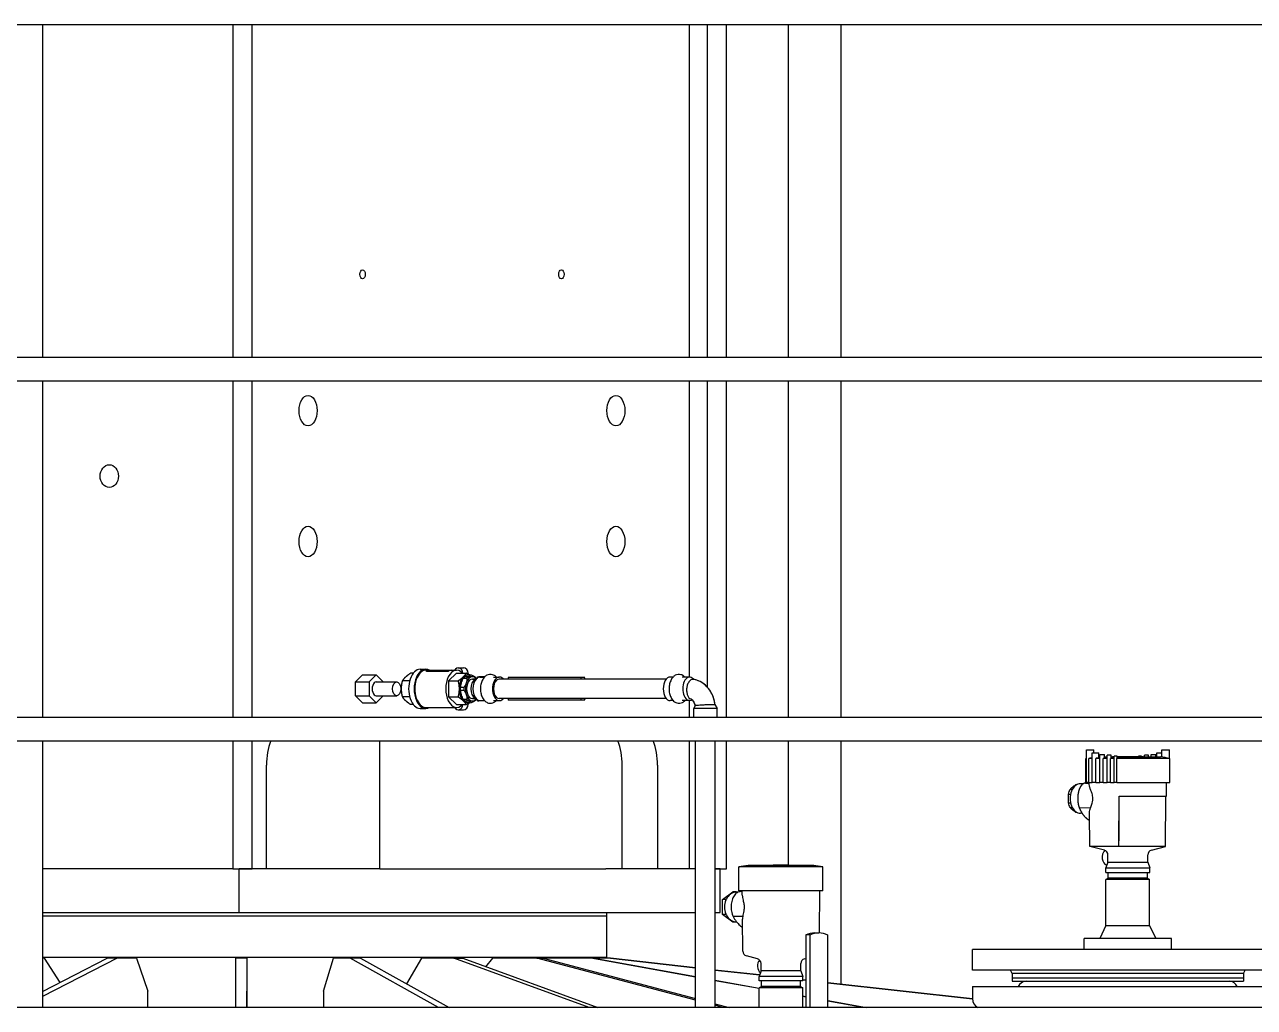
# Model space of a CAD drawing. Header units: millimetres. Extents: x 0 to 157650, y 0 to 89100.
# Drawn here: x 56343 to 57471, y 81060 to 81961 of the extents above; entities that cross this region are included whole.
import ezdxf

# ---------------------------------------------------------------- set-up
doc = ezdxf.new("R2010")
doc.units = ezdxf.units.MM
doc.header["$LTSCALE"] = 150
doc.layers.add('Visible', color=7, linetype='Continuous', lineweight=25)

msp = doc.modelspace()

# ---------------------------------------------------------------- linework, layer by layer
at = {"layer": 'Visible', "color": 9, "true_color": 0xc0c0c0}
for p, q in [((53969.9, 81961.2), (59172.2, 81961.2)), ((56359.5, 81961.2), (56359.5, 81656)), ((56534, 81961.2), (56534, 81656)), ((56551.7, 81656), (56551.7, 81961.2)), ((56953, 81656), (56953, 81961.2)), ((56969.2, 81961.2), (56969.2, 81656)), ((56986.8, 81656), (56986.8, 81961.2)), ((57043.7, 81656), (57043.7, 81961.2)), ((57092, 81656), (57092, 81961.2)), ((59172.2, 81656), (53969.9, 81656)), ((53969.9, 81634.7), (59172.2, 81634.7)), ((56359.5, 81634.7), (56359.5, 81326)), ((56534, 81634.7), (56534, 81326)), ((56551.7, 81326), (56551.7, 81634.7)), ((56953, 81363.1), (56953, 81634.7)), ((56969.2, 81634.7), (56969.2, 81354)), ((56986.8, 81326), (56986.8, 81634.7)), ((57043.7, 81326), (57043.7, 81634.7)), ((57092, 81326), (57092, 81634.7)), ((56699.5, 81366.8), (56697.1, 81366.8)), ((56705.9, 81370.4), (56711, 81370.4)), ((56711, 81369.4), (56711.8, 81369.4)), ((56711.8, 81369.4), (56731.5, 81369.4)), ((56711.8, 81368.3), (56711.8, 81369.4)), ((56731.5, 81368.3), (56711.8, 81368.3)), ((56731.5, 81369.4), (56735.1, 81369.4)), ((56731.5, 81368.3), (56731.5, 81369.4)), ((56739.3, 81366.8), (56731.9, 81359.6)), ((56735.1, 81369.4), (56739.3, 81369.4)), ((56739.3, 81366.8), (56748.1, 81366.8)), ((56740.9, 81371.6), (56745.6, 81371.6)), ((56749.9, 81366.4), (56749.9, 81365.6)), ((56646.6, 81358.7), (56653.1, 81365.1)), ((56646.6, 81346), (56646.6, 81358.7)), ((56646.6, 81358.7), (56659.2, 81358.7)), ((56653.1, 81365.1), (56665.6, 81365.1)), ((56665.6, 81365.1), (56659.2, 81358.7)), ((56659.2, 81358.7), (56659.2, 81346)), ((56672.1, 81358.7), (56665.6, 81365.1)), ((56665.6, 81358.7), (56684.4, 81358.7)), ((56672.1, 81358.7), (56672.1, 81358.7)), ((56696.2, 81359.6), (56689.7, 81359.6)), ((56731.9, 81359.6), (56731.9, 81345.2)), ((56731.9, 81359.6), (56740.7, 81359.6)), ((56744.3, 81360), (56744.4, 81360.2)), ((56745.6, 81362.1), (56748.8, 81362.1)), ((56750.2, 81363.4), (56747, 81363.4)), ((56753.8, 81361.4), (56756.8, 81361.4)), ((56756.8, 81361.4), (56753.8, 81361.4)), ((56755.9, 81360.8), (56758.5, 81362.5)), ((56758.5, 81363.4), (56759.6, 81363.4)), ((56758.5, 81362.5), (56758.5, 81363.4)), ((56765.1, 81363.4), (56759.6, 81363.4)), ((56759.6, 81363), (56759.6, 81363.4)), ((56760.7, 81363.1), (56764.9, 81363.1)), ((56773.1, 81363.1), (56778.5, 81363.1)), ((56931.7, 81361.4), (56778.5, 81361.4)), ((56853.2, 81362.9), (56786.5, 81362.9)), ((56786.5, 81362.9), (56786.5, 81361.4)), ((56856.8, 81362.9), (56853.2, 81362.9)), ((56937.9, 81363.1), (56935.2, 81363.1)), ((56953, 81363.1), (56946.1, 81363.1)), ((56957.3, 81360.9), (56955.5, 81362.3)), ((56653.1, 81339.7), (56646.6, 81346)), ((56646.6, 81346), (56659.2, 81346)), ((56659.2, 81346), (56665.6, 81339.7)), ((56665.6, 81339.7), (56672.1, 81346)), ((56665.6, 81346), (56684.4, 81346)), ((56672.1, 81346), (56672.1, 81346)), ((56696.2, 81345.2), (56689.7, 81345.2)), ((56731.9, 81345.2), (56739.3, 81338)), ((56731.9, 81345.2), (56740.7, 81345.2)), ((56746, 81353.7), (56742.8, 81353.7)), ((56742.8, 81351.1), (56746, 81351.1)), ((56744.3, 81344.8), (56744.4, 81344.6)), ((56755.9, 81343.9), (56758.5, 81342.3)), ((56653.1, 81339.7), (56665.6, 81339.7)), ((56699.5, 81338), (56697.1, 81338)), ((56705.9, 81334.4), (56711, 81334.4)), ((56711, 81335.4), (56739.3, 81335.4)), ((56739.3, 81338), (56748.1, 81338)), ((56740.9, 81333.1), (56745.6, 81333.1)), ((56748.8, 81342.7), (56745.6, 81342.7)), ((56747, 81341.4), (56750.2, 81341.4)), ((56749.9, 81339.2), (56749.9, 81338.4)), ((56753.8, 81343.4), (56756.8, 81343.4)), ((56756.8, 81343.4), (56753.8, 81343.4)), ((56758.5, 81341.4), (56758.5, 81342.3)), ((56758.5, 81341.4), (56759.6, 81341.4)), ((56759.6, 81341.4), (56759.6, 81341.8)), ((56765.1, 81341.4), (56759.6, 81341.4)), ((56760.7, 81341.6), (56764.9, 81341.6)), ((56773.1, 81341.6), (56778.5, 81341.6)), ((56931.7, 81343.4), (56778.5, 81343.4)), ((56786.5, 81343.4), (56786.5, 81341.9)), ((56853.2, 81341.9), (56786.5, 81341.9)), ((56856.8, 81341.9), (56853.2, 81341.9)), ((56937.9, 81341.6), (56935.2, 81341.6)), ((56953, 81341.6), (56946.1, 81341.6)), ((56953, 81326), (56953, 81341.6)), ((56958.2, 81337.1), (56956.8, 81334.4)), ((56978.3, 81334.4), (56956.8, 81334.4)), ((56956.8, 81326), (56956.8, 81334.4)), ((56976.3, 81338), (56978.3, 81334.4)), ((56978.3, 81326), (56978.3, 81334.4)), ((59172.2, 81326), (53969.9, 81326)), ((53969.9, 81304.7), (59172.2, 81304.7)), ((56359.5, 81304.7), (56359.5, 81060.4)), ((56534, 81304.7), (56534, 81187.4)), ((56551.7, 81187.4), (56551.7, 81304.7)), ((56669, 81187.4), (56669, 81304.7)), ((56953, 81187.4), (56953, 81304.7)), ((56958.5, 81060.4), (56958.5, 81304.7)), ((56976.5, 81060.4), (56976.5, 81304.7)), ((56986.8, 81187.4), (56986.8, 81304.7)), ((57043.7, 81190.7), (57043.7, 81304.7)), ((57092, 81081.7), (57092, 81304.7)), ((57316.9, 81288.6), (57316.5, 81288.6)), ((57316.5, 81266.6), (57316.5, 81288.6)), ((57316.9, 81296.5), (57323.4, 81296.5)), ((57316.9, 81266.6), (57316.9, 81296.5)), ((57319.3, 81266.6), (57319.3, 81288.6)), ((57322.2, 81288.6), (57319.3, 81288.6)), ((57322.2, 81293.8), (57324.2, 81293.8)), ((57322.2, 81266.6), (57322.2, 81293.8)), ((57323.4, 81296.5), (57323.8, 81296.5)), ((57323.8, 81293.8), (57323.8, 81296.5)), ((57324.2, 81293.8), (57328.3, 81293.8)), ((57325.5, 81266.6), (57325.5, 81288.6)), ((57329.1, 81288.6), (57325.5, 81288.6)), ((57328.3, 81289.3), (57328.3, 81293.8)), ((57328.3, 81290), (57329.1, 81290)), ((57329.1, 81292.3), (57332.3, 81292.3)), ((57329.1, 81266.6), (57329.1, 81292.3)), ((57332.3, 81292.3), (57333.6, 81292.3)), ((57332.3, 81266.6), (57332.3, 81288.6)), ((57336, 81288.6), (57332.3, 81288.6)), ((57333.6, 81289), (57333.6, 81292.3)), ((57333.6, 81290), (57336, 81290)), ((57339.6, 81291.7), (57336, 81291.7)), ((57336, 81266.6), (57336, 81291.7)), ((57338.9, 81266.6), (57338.9, 81288.6)), ((57342.5, 81288.6), (57338.9, 81288.6)), ((57339.6, 81288.9), (57339.6, 81291.7)), ((57339.6, 81290), (57342.5, 81290)), ((57345.1, 81290.7), (57342.5, 81290.7)), ((57342.5, 81266.6), (57342.5, 81290.7)), ((57344.9, 81266.6), (57344.9, 81288.6)), ((57393.4, 81288.6), (57344.9, 81288.6)), ((57345.1, 81288.7), (57345.1, 81290.7)), ((57345.1, 81290), (57384.9, 81290)), ((57367.4, 81290.7), (57364.8, 81290.7)), ((57364.8, 81290.1), (57364.8, 81290.7)), ((57367.4, 81290.1), (57367.4, 81290.7)), ((57373.9, 81291.7), (57370.2, 81291.7)), ((57370.2, 81290), (57370.2, 81291.7)), ((57373.9, 81290), (57373.9, 81291.7)), ((57376.3, 81292.3), (57379.4, 81292.3)), ((57376.3, 81290), (57376.3, 81292.3)), ((57379.4, 81292.3), (57380.7, 81292.3)), ((57380.7, 81290), (57380.7, 81292.3)), ((57381.6, 81293.8), (57383.6, 81293.8)), ((57381.6, 81290), (57381.6, 81293.8)), ((57383.6, 81293.8), (57386.1, 81293.8)), ((57386.1, 81296.5), (57392.6, 81296.5)), ((57386.1, 81289.9), (57386.1, 81296.5)), ((57392.6, 81296.5), (57393, 81296.5)), ((57393, 81288.6), (57393, 81296.5)), ((57393.4, 81266.6), (57393.4, 81288.6)), ((56564.9, 81187.4), (56564.9, 81282.4)), ((56891.2, 81187.4), (56891.2, 81282.4)), ((56923.6, 81282.4), (56923.6, 81187.4)), ((57314.1, 81265.4), (57311.5, 81265.4)), ((57316.2, 81266), (57319.4, 81266)), ((57316.5, 81266.6), (57316.9, 81266.6)), ((57319.3, 81266.6), (57316.9, 81266.6)), ((57319.3, 81266.6), (57322.2, 81266.6)), ((57319.5, 81264.7), (57319.4, 81266.6)), ((57322.8, 81266.6), (57322.2, 81266.6)), ((57323.1, 81266.6), (57322.8, 81266.6)), ((57324.2, 81266.6), (57323.1, 81266.6)), ((57325.5, 81266.6), (57324.2, 81266.6)), ((57325.5, 81266.6), (57329.1, 81266.6)), ((57330, 81266.6), (57329.1, 81266.6)), ((57330.2, 81266.6), (57330, 81266.6)), ((57332.3, 81266.6), (57330.2, 81266.6)), ((57332.3, 81266.6), (57332.3, 81266.6)), ((57332.3, 81266.6), (57336, 81266.6)), ((57336.9, 81266.6), (57336, 81266.6)), ((57337.1, 81266.6), (57336.9, 81266.6)), ((57338.9, 81266.6), (57337.1, 81266.6)), ((57338.9, 81266.6), (57342.5, 81266.6)), ((57343.3, 81266.6), (57342.5, 81266.6)), ((57343.4, 81266.6), (57343.3, 81266.6)), ((57344.9, 81266.6), (57343.4, 81266.6)), ((57344.9, 81266.6), (57393.4, 81266.6)), ((57390.3, 81254), (57390.4, 81266.6)), ((57300.1, 81255.9), (57302.3, 81255.9)), ((57301.9, 81260.3), (57304, 81260.3)), ((57306.8, 81264.3), (57307.7, 81264.3)), ((57347, 81254), (57390.3, 81254)), ((57389.4, 81207.9), (57389.8, 81254)), ((57300.1, 81247.9), (57302.3, 81247.9)), ((57301.9, 81243.5), (57304, 81243.5)), ((57320.7, 81243.1), (57310.4, 81243.2)), ((57306.8, 81239.5), (57307.7, 81239.5)), ((57312.9, 81238.4), (57311.5, 81238.4)), ((57320, 81208), (57319.7, 81238.2)), ((57346.7, 81208), (57320, 81208)), ((57333.4, 81204.4), (57320, 81208)), ((57333.9, 81204), (57333.9, 81204.2)), ((57334.4, 81204), (57333.9, 81204)), ((57336.7, 81193.4), (57336.7, 81200.1)), ((57389.4, 81207.9), (57346.8, 81207.9)), ((57373.2, 81193.4), (57373.2, 81200.1)), ((57376.5, 81204.4), (57389.4, 81207.9)), ((56534, 81187.4), (56359.5, 81187.4)), ((56534, 81187.4), (56551.7, 81187.4)), ((56625.9, 81187.4), (56539.9, 81187.4)), ((56539.9, 81147.4), (56539.9, 81187.4)), ((56668.9, 81187.4), (56625.9, 81187.4)), ((56668.9, 81187.4), (56876.1, 81187.4)), ((56894.9, 81187.4), (56876.1, 81187.4)), ((56958.5, 81187.4), (56894.9, 81187.4)), ((56976.5, 81187.4), (56986.8, 81187.4)), ((56980.9, 81187.4), (56976.5, 81187.4)), ((56980.9, 81147.4), (56980.9, 81187.4)), ((57075.3, 81189.1), (56998.3, 81189.1)), ((56998.3, 81167.1), (56998.3, 81189.1)), ((57066.8, 81190.5), (57006.8, 81190.5)), ((57075.3, 81167.1), (57075.3, 81189.1)), ((57336.7, 81193.4), (57334.8, 81188.2)), ((57334.8, 81188.2), (57375.1, 81188.2)), ((57334.8, 81184.1), (57334.8, 81188.2)), ((57335.8, 81191), (57335.5, 81191)), ((57335.5, 81190), (57335.5, 81191)), ((57336.7, 81193.4), (57373.2, 81193.4)), ((57373.2, 81193.4), (57375.1, 81188.2)), ((57375.1, 81184.1), (57375.1, 81188.2)), ((57334.8, 81184.1), (57375.1, 81184.1)), ((57336.9, 81178.9), (57334.9, 81177.7)), ((57374.9, 81177.7), (57334.9, 81177.7)), ((57334.9, 81135.4), (57334.9, 81177.7)), ((57336.9, 81178.9), (57336.9, 81184.1)), ((57372.9, 81178.9), (57336.9, 81178.9)), ((57372.9, 81178.9), (57372.9, 81184.1)), ((57372.9, 81178.9), (57374.9, 81177.7)), ((57374.9, 81135.4), (57374.9, 81177.7)), ((56983.2, 81159.3), (56992.6, 81166.3)), ((56995.7, 81166.3), (56992.6, 81166.3)), ((56995.2, 81165.9), (56995.7, 81166.3)), ((56995.7, 81166.3), (56996.2, 81165.9)), ((56997.3, 81165.9), (56995.7, 81165.9)), ((57075.3, 81167.1), (56998.3, 81167.1)), ((57001.3, 81166.5), (56999.9, 81166.5)), ((57001.3, 81163.2), (57001.3, 81167.1)), ((57072, 81128.6), (57072.3, 81167.1)), ((56986.2, 81159.3), (56983.2, 81159.3)), ((56983.2, 81145.5), (56983.2, 81159.3)), ((56986.2, 81159.3), (56986.7, 81159.7)), ((56986.2, 81158.6), (56986.2, 81159.3)), ((56359.5, 81147.4), (56539.9, 81147.4)), ((56359.5, 81144.4), (56877, 81144.4)), ((56359.5, 81144.4), (56877, 81144.4)), ((56539.9, 81147.4), (56625.9, 81147.4)), ((56625.9, 81147.4), (56668.9, 81147.4)), ((56668.9, 81147.4), (56876.1, 81147.4)), ((56668.9, 81147.4), (56876.1, 81147.4)), ((56876.1, 81147.4), (56894.9, 81147.4)), ((56877, 81144.4), (56877, 81147.4)), ((56877, 81106.4), (56877, 81144.4)), ((56894.9, 81147.4), (56958.5, 81147.4)), ((56976.5, 81147.4), (56980.9, 81147.4)), ((56986.2, 81145.5), (56983.2, 81145.5)), ((56992.6, 81138.5), (56983.2, 81145.5)), ((56986.2, 81145.5), (56986.2, 81146.2)), ((56986.7, 81145.1), (56986.2, 81145.5)), ((57001.7, 81143.7), (56992.9, 81143.7)), ((57001.8, 81111.9), (57001.5, 81141.3)), ((56995.7, 81138.5), (56992.6, 81138.5)), ((56995.7, 81138.5), (56995.2, 81138.9)), ((56995.9, 81138.9), (56995.7, 81138.9)), ((56996, 81138.8), (56995.7, 81138.5)), ((57334.9, 81135.4), (57329.3, 81123.4)), ((57334.9, 81135.4), (57374.9, 81135.4)), ((57374.9, 81135.4), (57380.5, 81123.4)), ((57059.6, 81126.8), (57059.6, 81060.4)), ((57063.2, 81126.8), (57059.6, 81126.8)), ((57063.2, 81126.8), (57063.2, 81060.4)), ((57067.8, 81128.6), (57071.5, 81128.6)), ((57079.8, 81060.4), (57079.8, 81126.8)), ((57394.9, 81123.4), (57314.9, 81123.4)), ((57314.9, 81113.4), (57314.9, 81123.4)), ((57394.9, 81113.4), (57394.9, 81123.4)), ((57015.2, 81104.9), (57005.1, 81107.6)), ((57497.4, 81113.4), (57212.4, 81113.4)), ((57212.4, 81094.4), (57212.4, 81113.4)), ((56359.5, 81106.4), (56877, 81106.4)), ((56361.1, 81105.4), (56359.5, 81105.4)), ((56428.1, 81105.4), (56359.5, 81070.4)), ((56359.5, 81075.1), (56418.7, 81105.4)), ((56361.1, 81105.4), (56375.3, 81083.2)), ((56428.1, 81105.4), (56418.7, 81105.4)), ((56445.6, 81105.4), (56428.1, 81105.4)), ((56445.6, 81105.4), (56456.1, 81075.4)), ((56536.8, 81060.4), (56536.9, 81105.4)), ((56546.9, 81105.4), (56536.9, 81105.4)), ((56546.9, 81105.4), (56546.8, 81060.4)), ((56546.9, 81105.4), (56546.9, 81075.4)), ((56546.9, 81105.4), (56546.9, 81105.4)), ((56617.1, 81075.4), (56626.3, 81105.4)), ((56641.8, 81105.4), (56626.3, 81105.4)), ((56651.3, 81105.4), (56641.8, 81105.4)), ((56722.8, 81060.4), (56641.8, 81105.4)), ((56651.3, 81105.4), (56732.4, 81060.4)), ((56693.7, 81081.9), (56707.5, 81105.4)), ((56736.9, 81105.4), (56707.5, 81105.4)), ((56724.8, 81106.4), (56724.8, 81105.4)), ((56725.1, 81105.4), (56725.1, 81106.4)), ((56736.9, 81105.4), (56745, 81105.4)), ((56860.9, 81060.4), (56736.9, 81105.4)), ((56745, 81105.4), (56869, 81060.4)), ((56766.2, 81097.7), (56772.4, 81105.4)), ((56812.9, 81105.4), (56772.4, 81105.4)), ((56800.5, 81106.4), (56800.5, 81105.4)), ((56812.9, 81105.4), (56818.8, 81105.4)), ((56958.5, 81067), (56812.9, 81105.4)), ((56818.8, 81105.4), (56958.5, 81068.6)), ((56862.4, 81105.4), (56818.8, 81105.4)), ((56865.5, 81105.4), (56862.4, 81105.4)), ((56958.5, 81088.1), (56862.4, 81105.4)), ((56865.5, 81105.4), (56958.5, 81088.6)), ((56880.5, 81105.4), (56865.5, 81105.4)), ((56880.5, 81105.4), (56958.5, 81096.6)), ((56880.5, 81105.4), (56880.5, 81105.4)), ((56958.5, 81096.6), (56880.5, 81105.4)), ((57018.5, 81093.9), (57018.5, 81100.6)), ((57055, 81093.9), (57055, 81100.6)), ((57058.4, 81104.9), (57059.6, 81105.2)), ((56976.5, 81094.6), (57017.2, 81090.1)), ((57017.2, 81090.1), (56976.5, 81094.6)), ((56976.5, 81085.4), (57016.8, 81078.1)), ((57016.8, 81077.6), (56976.5, 81084.8)), ((57018.5, 81093.9), (57016.7, 81088.7)), ((57056.9, 81088.7), (57016.7, 81088.7)), ((57016.7, 81084.6), (57016.7, 81088.7)), ((57056.9, 81084.6), (57016.7, 81084.6)), ((57055, 81093.9), (57018.5, 81093.9)), ((57018.8, 81079.4), (57018.8, 81084.6)), ((57054.8, 81079.4), (57054.8, 81084.6)), ((57055, 81093.9), (57056.9, 81088.7)), ((57056.9, 81084.6), (57056.9, 81088.7)), ((57056.9, 81085.6), (57059.6, 81085.3)), ((57059.6, 81085.3), (57056.9, 81085.6)), ((57479.4, 81094.4), (57212.4, 81094.4)), ((57248.9, 81091.5), (57247.3, 81094.4)), ((57460.9, 81091.5), (57248.9, 81091.5)), ((57248.9, 81091.5), (57248.9, 81087.4)), ((57248.9, 81087.4), (57460.9, 81087.4)), ((57248.9, 81087.4), (57248.9, 81084.4)), ((57248.9, 81087.4), (57460.9, 81087.4)), ((57248.9, 81084.4), (57460.9, 81084.4)), ((57460.9, 81091.5), (57462.6, 81094.4)), ((57460.9, 81091.5), (57460.9, 81087.4)), ((57460.9, 81087.4), (57460.9, 81084.4)), ((56456.1, 81060.4), (56456.1, 81075.4)), ((56546.9, 81060.4), (56546.9, 81075.4)), ((56617.1, 81075.4), (56617.1, 81060.4)), ((57018.8, 81079.4), (57016.8, 81078.2)), ((57056.8, 81078.2), (57016.8, 81078.2)), ((57016.8, 81060.4), (57016.8, 81078.2)), ((57054.8, 81079.4), (57018.8, 81079.4)), ((57054.8, 81079.4), (57056.8, 81078.2)), ((57056.8, 81060.4), (57056.8, 81078.2)), ((57079.8, 81083), (57212.4, 81068.1)), ((57212.4, 81068.1), (57079.8, 81083)), ((57212.4, 81079.4), (57479.4, 81079.4)), ((57212.4, 81079.4), (57212.4, 81068.4)), ((56976.5, 81063.8), (56989.5, 81060.4)), ((56983.6, 81060.4), (56976.5, 81062.3)), ((57056.8, 81070.9), (57059.6, 81070.4)), ((57059.6, 81069.9), (57056.8, 81070.4)), ((57079.8, 81066.8), (57115.2, 81060.4)), ((57112.1, 81060.4), (57079.8, 81066.2)), ((59148, 81060.4), (54004.3, 81060.4))]:
    msp.add_line(p, q, dxfattribs=at)
for centre, radius, start, end in [((57354.9, 81092.3), 200, 100.9705, 101.0905), ((57354.9, 80690.2), 600, 91.1921, 91.3528), ((57354.9, 80690.2), 600, 88.6472, 90.9425), ((57354.9, 81092.3), 200, 78.9095, 81.3731), ((57332.2, 81200.1), 4.5, 0, 75), ((57377.7, 81200.1), 4.5, 105, 180), ((57036.8, 80992.8), 200, 98.6228, 101.0905), ((57036.8, 80590.7), 600, 88.656, 91.344), ((57036.8, 80992.8), 200, 78.9095, 81.3772), ((57006.3, 81112), 4.5, 180.5, 255), ((57014, 81100.6), 4.5, 0, 75), ((57059.5, 81100.6), 4.5, 105, 180), ((57261.9, 81076.4), 8, 90, 157.9757), ((57447.9, 81076.4), 8, 22.0243, 90), ((57221.4, 81068.4), 9, 180, 242.734)]:
    msp.add_arc(centre, radius, start, end, dxfattribs=at)
for centre, major_axis, ratio in [((56653.1, 81732.4), (0, 4.19), 0.588051), ((56835.4, 81732.4), (0, 4.19), 0.588051), ((56603.1, 81607.4), (0, 14), 0.588051), ((56885.4, 81607.4), (0, 14), 0.588051), ((56420.8, 81547.4), (0, 10.4), 0.808824), ((56603.1, 81487.4), (0, 14), 0.588051), ((56885.4, 81487.4), (0, 14), 0.588051), ((56684.4, 81352.4), (0, 6.35), 0.588051)]:
    msp.add_ellipse(centre, major_axis=major_axis, ratio=ratio, dxfattribs=at)
for centre, major_axis, ratio, start_param, end_param in [((56705.9, 81352.4), (0, 18), 0.588051, 0, 3.141593), ((56711, 81352.4), (0, 18), 0.588051, 5.948289, 9.759674), ((56711, 81352.4), (0, 17), 0.588051, 0, 3.141593), ((56739.3, 81352.4), (0, -17), 0.588051, 2.58497, 6.839808), ((56735.1, 81352.4), (0, 17), 0.588051, 0, 0.362662), ((56740.9, 81366.4), (0, 5.25), 0.808824, 4.795104, 7.245736), ((56745.6, 81366.4), (0, 5.25), 0.808824, 4.712389, 6.283185), ((56665.6, 81352.4), (0, 6.35), 0.588051, 0, 3.141593), ((56749, 81352.4), (0, -12.5), 0.588051, 3.665191, 4.712389), ((56749, 81352.4), (0, -11), 0.588051, 4.18879, 5.235988), ((56749, 81352.4), (0, -11), 0.588051, 3.955601, 4.18879), ((56749, 81352.4), (0, 12.5), 0.588051, 5.788251, 6.806784), ((56749.8, 81352.4), (0, 12), 0.588051, 0.411138, 0.63606), ((56753.8, 81352.4), (0, 11), 0.588051, 1.047198, 2.094395), ((56753.8, 81352.4), (0, 11), 0.588051, 0, 1.047198), ((56753.8, 81352.4), (0, 9), 0.588051, 0, 3.141593), ((56753, 81352.4), (0, -12), 0.588051, 3.552731, 3.777652), ((56749.9, 81352.4), (0, 13), 0.808824, 5.721115, 6.260362), ((56757.7, 81352.4), (0, 9), 0.588051, 0.351038, 2.790555), ((56753.8, 81352.4), (0, 11), 0.588051, 5.721753, 6.283185), ((56760.7, 81352.4), (0, 10.8), 0.588051, 0, 3.141593), ((56753, 81352.4), (0, 12), 0.588051, 5.647126, 5.872047), ((56778.5, 81352.4), (0, 10.8), 0.588051, 5.704549, 10.003414), ((56778.5, 81352.4), (0, 9), 0.588051, 0, 3.141593), ((56829.9, 81352.4), (0, -30.7), 0.808824, 1.867901, 1.919357), ((56833.4, 81352.4), (0, -30.7), 0.808824, 1.867901, 1.919357), ((56935.2, 81352.4), (0, -10.8), 0.588051, 3.141593, 6.283185), ((56953, 81352.4), (0, -10.7), 0.588051, 2.736695, 6.665517), ((56749, 81352.4), (0, -12.5), 0.588051, 4.712389, 5.759587), ((56749.8, 81352.4), (0, 12), 0.588051, 1.458335, 1.683257), ((56749, 81352.4), (0, -11), 0.588051, 5.235988, 5.469177), ((56753, 81352.4), (0, -12), 0.588051, 4.599928, 4.82485), ((56753.8, 81352.4), (0, -11), 0.588051, 5.235988, 6.283185), ((56740.9, 81338.4), (0, -5.25), 0.808824, 5.320635, 7.771267), ((56749, 81352.4), (0, -12.5), 0.588051, 5.759587, 6.778119), ((56749.8, 81352.4), (0, 12), 0.588051, 2.505533, 2.730455), ((56745.6, 81338.4), (0, -5.25), 0.808824, 0, 1.570796), ((56753, 81352.4), (0, -12), 0.588051, 5.647126, 5.872047), ((56749.9, 81352.4), (0, -13), 0.808824, 0.022823, 0.56207), ((56753.8, 81352.4), (0, -11), 0.588051, 0, 0.561432), ((56753, 81352.4), (0, 12), 0.588051, 3.552731, 3.777652), ((56829.9, 81352.4), (0, -30.7), 0.808824, 1.222236, 1.273691), ((56833.4, 81352.4), (0, -30.7), 0.808824, 1.222236, 1.273691), ((56588.4, 81282.4), (0, -40), 0.588051, 4.119511, 4.712389), ((56867.7, 81282.4), (0, -40), 0.588051, 1.570796, 2.163674), ((56900.1, 81282.4), (0, 40), 0.588051, 4.712389, 5.305267), ((57311.5, 81251.9), (0, 13.5), 0.707339, 0, 3.141593), ((57308.6, 81251.9), (0, 12.7), 0.707339, 0.84556, 1.248835), ((57308.6, 81251.9), (0, 12.7), 0.707339, 0.061824, 0.201637), ((57308.6, 81251.9), (0, 12.7), 0.707339, 1.892758, 2.296032), ((57308.6, 81251.9), (0, -12.7), 0.707339, 6.081548, 6.221361), ((57336.3, 81197.9), (0, -7), 0.707339, 3.665191, 6.103651), ((56995.7, 81152.4), (0, 13.5), 0.789554, 0.047717, 0.999481), ((56995.7, 81152.4), (0, 13.5), 0.789554, 0, 0.047717), ((56995.7, 81152.4), (0, 13.5), 0.789554, 1.094914, 2.046679), ((56995.7, 81152.4), (0, 13.5), 0.789554, 0.999481, 1.094914), ((56995.7, 81152.4), (0, 13.5), 0.789554, 2.046679, 2.142112), ((56995.7, 81152.4), (0, -13.5), 0.789554, 5.283704, 6.235469), ((56995.7, 81152.4), (0, -13.5), 0.789554, 6.235469, 6.283185), ((57071.5, 81097.9), (0, 30.7), 0.789554, 5.934625, 6.631746), ((57067.8, 81097.9), (0, 30.7), 0.789554, 0, 0.348561), ((57020.7, 81098.4), (0, 7), 0.789554, 0.686527, 2.63293)]:
    msp.add_ellipse(centre, major_axis=major_axis, ratio=ratio, start_param=start_param, end_param=end_param, dxfattribs=at)
for points, weights in [([(56692.5, 81363.2), (56694.2, 81364.9), (56697.1, 81366.8)], [1.90066641994, 1.90066641994, 1.76420471066]), ([(56748.1, 81366.8), (56747, 81364.9), (56745.3, 81363.2)], [1.76420471066, 1.90066641994, 1.90066641994]), ([(56752.5, 81363.4), (56750.8, 81365), (56748.1, 81366.8)], [1.90029538495, 1.89355079851, 1.76420471066]), ([(56688.8, 81352.4), (56688.8, 81355.7), (56689.7, 81359.6)], [1.90066641994, 1.90066641994, 1.76420471066]), ([(56689.7, 81359.6), (56690.8, 81361.5), (56692.5, 81363.2)], [1.76420471066, 1.90066641994, 1.90066641994]), ([(56745.3, 81363.2), (56743.6, 81361.5), (56740.7, 81359.6)], [1.90066641994, 1.90066641994, 1.76420471066]), ([(56740.7, 81359.6), (56741.6, 81355.7), (56741.6, 81352.4)], [1.76420471066, 1.90066641994, 1.90066641994]), ([(56742.8, 81353.7), (56742.7, 81355.9), (56743.4, 81357.9)], [1, 1.02247471629, 1]), ([(56743.4, 81357.9), (56744, 81359.9), (56745.6, 81362.1)], [1, 1.02247471629, 1]), ([(56748.2, 81357.9), (56747.6, 81355.9), (56746, 81353.7)], [1, 1.02247471629, 1]), ([(56748.8, 81362.1), (56748.9, 81359.9), (56748.2, 81357.9)], [1, 1.02247471629, 1]), ([(56753.8, 81363.4), (56752.5, 81363.4), (56750.2, 81363.4)], [1, 1.02247471629, 1]), ([(56755.8, 81363.4), (56755.2, 81363.4), (56753.8, 81363.4)], [1, 1.02247471629, 1]), ([(56757.4, 81361.8), (56757.3, 81361.9), (56757.2, 81362.1)], [1.00253482435, 1.00134829909, 1]), ([(56689.7, 81345.2), (56688.8, 81349), (56688.8, 81352.4)], [1.76420471066, 1.90066641994, 1.90066641994]), ([(56692.5, 81341.6), (56690.8, 81343.2), (56689.7, 81345.2)], [1.90066641994, 1.90066641994, 1.76420471066]), ([(56741.6, 81352.4), (56741.6, 81349), (56740.7, 81345.2)], [1.90066641994, 1.90066641994, 1.76420471066]), ([(56740.7, 81345.2), (56743.6, 81343.2), (56745.3, 81341.6)], [1.76420471066, 1.90066641994, 1.90066641994]), ([(56743.4, 81346.9), (56742.7, 81348.9), (56742.8, 81351.1)], [1, 1.02247471629, 1]), ([(56745.6, 81342.7), (56744, 81344.9), (56743.4, 81346.9)], [1, 1.02247471629, 1]), ([(56746, 81351.1), (56747.6, 81348.9), (56748.2, 81346.9)], [1, 1.02247471629, 1]), ([(56748.2, 81346.9), (56748.9, 81344.9), (56748.8, 81342.7)], [1, 1.02247471629, 1]), ([(56697.1, 81338), (56694.2, 81339.9), (56692.5, 81341.6)], [1.76420471066, 1.90066641994, 1.90066641994]), ([(56745.3, 81341.6), (56747, 81339.9), (56748.1, 81338)], [1.90066641994, 1.90066641994, 1.76420471066]), ([(56748.1, 81338), (56750.8, 81339.8), (56752.5, 81341.4)], [1.76420471066, 1.89355079851, 1.90029538495]), ([(56750.2, 81341.4), (56752.5, 81341.4), (56753.8, 81341.4)], [1, 1.02247471629, 1]), ([(56753.8, 81341.4), (56755.2, 81341.4), (56755.8, 81341.4)], [1, 1.02247471629, 1]), ([(56757.2, 81342.7), (56757.3, 81342.9), (56757.4, 81343)], [1, 1.00134829909, 1.00253482435]), ([(57346.7, 81208), (57346.8, 81230.9), (57347, 81254)], [1.00000015282, 1.00000109753, 1.00000000068]), ([(57346.8, 81207.9), (57346.9, 81230.8), (57347.1, 81254)], [1.00000059622, 1.00000135462, 1.00000000025]), ([(57346.7, 81208), (57346.7, 81207.9), (57346.8, 81207.9)], [1, 1.0021195124, 1.00419123072])]:
    msp.add_rational_spline(points, weights, degree=2, dxfattribs=at)
for points, knots in [([(56775.8, 81363.1), (56775.6, 81363.3), (56775.5, 81363.5), (56774.5, 81364.4), (56773.5, 81365), (56771.5, 81365.6), (56770.5, 81365.7), (56768.7, 81365.5), (56767.9, 81365.3), (56766.3, 81364.4), (56765.5, 81363.8), (56764, 81362.2), (56763.4, 81361.2), (56762.2, 81358.9), (56761.8, 81357.6), (56761.3, 81354.9), (56761.1, 81353.4), (56761.2, 81350.6), (56761.4, 81349.2), (56762, 81346.5), (56762.5, 81345.2), (56763.8, 81342.9), (56764.6, 81341.8), (56766.4, 81340.3), (56767.4, 81339.7), (56769.4, 81339.1), (56770.4, 81339.1), (56772.2, 81339.3), (56773, 81339.6), (56774.5, 81340.5), (56775.2, 81341), (56775.8, 81341.6)], [1.018896, 1.018896, 1.018896, 1.018896, 1.077356, 1.077356, 1.38904, 1.38904, 1.632659, 1.632659, 1.864045, 1.864045, 2.128285, 2.128285, 2.453951, 2.453951, 2.815034, 2.815034, 3.174767, 3.174767, 3.531862, 3.531862, 3.892516, 3.892516, 4.251122, 4.251122, 4.555226, 4.555226, 4.795412, 4.795412, 5.028108, 5.028108, 5.264289, 5.264289, 5.264289, 5.264289]), ([(56948.8, 81363.1), (56948.6, 81363.4), (56948.3, 81363.6), (56947.2, 81364.5), (56946.2, 81365.1), (56944.2, 81365.6), (56943.3, 81365.7), (56941.5, 81365.5), (56940.7, 81365.2), (56939, 81364.3), (56938.3, 81363.6), (56936.8, 81362), (56936.2, 81360.9), (56935.1, 81358.6), (56934.7, 81357.2), (56934.3, 81354.7), (56934.2, 81353.6), (56934.2, 81352.4)], [4.160489, 4.160489, 4.160489, 4.160489, 4.251122, 4.251122, 4.555226, 4.555226, 4.795412, 4.795412, 5.028108, 5.028108, 5.297315, 5.297315, 5.628361, 5.628361, 5.990174, 5.990174, 6.283185, 6.283185, 6.283185, 6.283185]), ([(56956, 81361.1), (56955.4, 81361.1), (56954.8, 81361), (56953.7, 81360.3), (56953.1, 81359.9), (56952.1, 81358.5), (56951.6, 81357.6), (56950.8, 81355.6), (56950.5, 81354.4), (56950.2, 81352), (56950.2, 81350.8), (56950.5, 81348.5), (56950.7, 81347.4), (56951.5, 81345.6), (56951.9, 81344.8), (56952.9, 81343.8), (56953.4, 81343.4), (56954, 81343.2)], [-5.692854, -5.692854, -5.692854, -5.692854, -5.394073, -5.394073, -5.101679, -5.101679, -4.743486, -4.743486, -4.38361, -4.38361, -4.02207, -4.02207, -3.659042, -3.659042, -3.324761, -3.324761, -3.0271, -3.0271, -3.0271, -3.0271]), ([(56976.3, 81338), (56976.1, 81340.2), (56975.6, 81342.3), (56974.2, 81346.4), (56973.2, 81348.4), (56970.9, 81352), (56969.6, 81353.7), (56966.4, 81356.7), (56964.6, 81358), (56960.8, 81360), (56958.7, 81360.7), (56956.5, 81361.1)], [3.285067, 3.285067, 3.285067, 3.285067, 3.542958, 3.542958, 3.800911, 3.800911, 4.058865, 4.058865, 4.316819, 4.316819, 4.574772, 4.574772, 4.574772, 4.574772]), ([(56976.3, 81338), (56976.1, 81339.4), (56975.9, 81340.9), (56974.8, 81344.8), (56973.8, 81347.3), (56971.2, 81351.8), (56969.5, 81353.9), (56965.6, 81357.4), (56963.3, 81358.9), (56959.4, 81360.4), (56958, 81360.8), (56956.5, 81361.1)], [4.855863, 4.855863, 4.855863, 4.855863, 5.026548, 5.026548, 5.340708, 5.340708, 5.654867, 5.654867, 5.969026, 5.969026, 6.145569, 6.145569, 6.145569, 6.145569]), ([(56934.2, 81352.4), (56934.2, 81351), (56934.3, 81349.6), (56934.9, 81346.8), (56935.4, 81345.5), (56936.6, 81343.2), (56937.4, 81342.1), (56939.2, 81340.4), (56940.2, 81339.8), (56942.2, 81339.2), (56943.1, 81339.1), (56944.9, 81339.3), (56945.8, 81339.5), (56947.4, 81340.4), (56948.1, 81341), (56948.8, 81341.6)], [0, 0, 0, 0, 0.357065, 0.357065, 0.717237, 0.717237, 1.077356, 1.077356, 1.38904, 1.38904, 1.632659, 1.632659, 1.864045, 1.864045, 2.122697, 2.122697, 2.122697, 2.122697]), ([(56958.2, 81337.1), (56958.1, 81337.8), (56957.9, 81338.5), (56957.4, 81339.7), (56957.1, 81340.2), (56956.5, 81341.2), (56956.2, 81341.6), (56955.5, 81342.3), (56955.2, 81342.6), (56954.5, 81343), (56954.3, 81343.1), (56954, 81343.2)], [3.39905, 3.39905, 3.39905, 3.39905, 3.604361, 3.604361, 3.810518, 3.810518, 4.016676, 4.016676, 4.222833, 4.222833, 4.428991, 4.428991, 4.428991, 4.428991]), ([(56958.2, 81337.1), (56958.1, 81337.9), (56957.8, 81338.7), (56957.2, 81340.1), (56956.8, 81340.8), (56956, 81341.8), (56955.6, 81342.3), (56954.7, 81342.9), (56954.3, 81343.1), (56954, 81343.2)], [4.969847, 4.969847, 4.969847, 4.969847, 5.213924, 5.213924, 5.467053, 5.467053, 5.732432, 5.732432, 5.999787, 5.999787, 5.999787, 5.999787]), ([(56958.2, 81337.1), (56958.3, 81337.2), (56958.4, 81337.2), (56958.8, 81337.3), (56959.3, 81337.4), (56960.6, 81337.5), (56961.5, 81337.6), (56963.3, 81337.7), (56964.4, 81337.8), (56966.6, 81337.9), (56967.7, 81337.9), (56970, 81338), (56971.1, 81338), (56973, 81338.1), (56973.9, 81338.1), (56974.6, 81338.1)], [-2.257836, -2.257836, -2.257836, -2.257836, -2.048021, -2.048021, -1.707581, -1.707581, -1.372474, -1.372474, -1.035542, -1.035542, -0.694471, -0.694471, -0.349205, -0.349205, 0, 0, 0, 0]), ([(56974.6, 81338.1), (56975.2, 81338.1), (56975.6, 81338.1), (56976.2, 81338.1), (56976.3, 81338), (56976.3, 81338)], [-5.6928538, -5.6928538, -5.6928538, -5.6928538, -5.3940732, -5.3940732, -5.1407596, -5.1407596, -5.1407596, -5.1407596]), ([(57322.2, 81289.1), (57322.2, 81289.1), (57322.2, 81289.1), (57322.2, 81289.1), (57322.1, 81289.1), (57322, 81289), (57321.9, 81289), (57321.9, 81289), (57321.8, 81289), (57321.8, 81289), (57321.8, 81289), (57321.7, 81289), (57321.7, 81289), (57321.6, 81289), (57321.6, 81288.9), (57321.6, 81288.9), (57321.6, 81288.9), (57321.5, 81288.9), (57321.5, 81288.9), (57321.5, 81288.9), (57321.4, 81288.9), (57321.4, 81288.9), (57321.3, 81288.9), (57321.3, 81288.9), (57321.2, 81288.9), (57321.2, 81288.9), (57321.1, 81288.9), (57321.1, 81288.8), (57321, 81288.8), (57320.9, 81288.8), (57320.9, 81288.8), (57320.8, 81288.8), (57320.8, 81288.8), (57320.7, 81288.8), (57320.6, 81288.8), (57320.5, 81288.8), (57320.4, 81288.7), (57320.3, 81288.7), (57320.2, 81288.7), (57320.1, 81288.7), (57320, 81288.7), (57319.9, 81288.7), (57319.8, 81288.6), (57319.8, 81288.6), (57319.7, 81288.6), (57319.7, 81288.6), (57319.6, 81288.6), (57319.6, 81288.6), (57319.5, 81288.6), (57319.5, 81288.6), (57319.4, 81288.6), (57319.4, 81288.6), (57319.4, 81288.6), (57319.3, 81288.6), (57319.3, 81288.6)], [1.856411, 1.856411, 1.856411, 1.856411, 1.884656, 1.884656, 1.884656, 2.198411, 2.198411, 2.198411, 2.355306, 2.355306, 2.355306, 2.512177, 2.512177, 2.512177, 2.590637, 2.590637, 2.590637, 2.669098, 2.669098, 2.669098, 2.825969, 2.825969, 2.825969, 2.982987, 2.982987, 2.982987, 3.14007, 3.14007, 3.14007, 3.29699, 3.29699, 3.29699, 3.453876, 3.453876, 3.453876, 3.767724, 3.767724, 3.767724, 4.081562, 4.081562, 4.081562, 4.395498, 4.395498, 4.395498, 4.552406, 4.552406, 4.552406, 4.70939, 4.70939, 4.70939, 4.866307, 4.866307, 4.866307, 5.023344, 5.023344, 5.023344, 5.023344]), ([(57328.3, 81289.3), (57328.3, 81289.3), (57328.3, 81289.3), (57328.3, 81289.3), (57328.3, 81289.3), (57328.3, 81289.3), (57328.3, 81289.3), (57328.3, 81289.3), (57328.3, 81289.2), (57328.3, 81289.2), (57328.2, 81289.2), (57328.2, 81289.2), (57328.2, 81289.2), (57328.2, 81289.2), (57328.2, 81289.2), (57328.2, 81289.2), (57328.2, 81289.2), (57328.2, 81289.2), (57328.2, 81289.2), (57328.2, 81289.2), (57328.2, 81289.2), (57328.2, 81289.2), (57328.2, 81289.2), (57328.1, 81289.2), (57328.1, 81289.2), (57328.1, 81289.2), (57328.1, 81289.2), (57328.1, 81289.1), (57328.1, 81289.1), (57328.1, 81289.1), (57328.1, 81289.1), (57328, 81289.1), (57328, 81289.1), (57328, 81289.1), (57328, 81289.1), (57328, 81289.1), (57328, 81289.1), (57327.9, 81289.1), (57327.9, 81289.1), (57327.9, 81289.1), (57327.8, 81289), (57327.7, 81289), (57327.6, 81289), (57327.5, 81289), (57327.5, 81288.9), (57327.4, 81288.9), (57327.3, 81288.9), (57327.3, 81288.9), (57327.3, 81288.9), (57327.2, 81288.9), (57327.2, 81288.9), (57327.2, 81288.9), (57327.2, 81288.9), (57327.2, 81288.9), (57327.1, 81288.9), (57327.1, 81288.9), (57327.1, 81288.8), (57327, 81288.8), (57327, 81288.8), (57326.9, 81288.8), (57326.9, 81288.8), (57326.8, 81288.8), (57326.8, 81288.8), (57326.8, 81288.8), (57326.7, 81288.8), (57326.7, 81288.8), (57326.6, 81288.8), (57326.6, 81288.7), (57326.5, 81288.7), (57326.5, 81288.7), (57326.4, 81288.7), (57326.4, 81288.7), (57326.3, 81288.7), (57326.3, 81288.7), (57326.2, 81288.7), (57326.2, 81288.7), (57326.1, 81288.7), (57326.1, 81288.7), (57326, 81288.7), (57326, 81288.6), (57325.9, 81288.6), (57325.9, 81288.6), (57325.8, 81288.6), (57325.8, 81288.6), (57325.7, 81288.6), (57325.6, 81288.6), (57325.6, 81288.6), (57325.5, 81288.6)], [4.018046, 4.018046, 4.018046, 4.018046, 4.106266, 4.106266, 4.106266, 4.238696, 4.238696, 4.238696, 4.353293, 4.353293, 4.353293, 4.467941, 4.467941, 4.467941, 4.582558, 4.582558, 4.582558, 4.697149, 4.697149, 4.697149, 4.811808, 4.811808, 4.811808, 4.926446, 4.926446, 4.926446, 5.041026, 5.041026, 5.041026, 5.155661, 5.155661, 5.155661, 5.270272, 5.270272, 5.270272, 5.384864, 5.384864, 5.384864, 5.614093, 5.614093, 5.614093, 6.072494, 6.072494, 6.072494, 6.372663, 6.372663, 6.372663, 6.522733, 6.522733, 6.522733, 6.597775, 6.597775, 6.597775, 6.672831, 6.672831, 6.672831, 6.822903, 6.822903, 6.822903, 6.973035, 6.973035, 6.973035, 7.12319, 7.12319, 7.12319, 7.273314, 7.273314, 7.273314, 7.423461, 7.423461, 7.423461, 7.573647, 7.573647, 7.573647, 7.724027, 7.724027, 7.724027, 7.874381, 7.874381, 7.874381, 8.024508, 8.024508, 8.024508, 8.174579, 8.174579, 8.174579, 8.474771, 8.474771, 8.474771, 8.474771]), ([(57333.6, 81289), (57333.6, 81289), (57333.6, 81289), (57333.6, 81289), (57333.6, 81289), (57333.6, 81289), (57333.6, 81289), (57333.6, 81289), (57333.6, 81289), (57333.6, 81288.9), (57333.6, 81288.9), (57333.6, 81288.9), (57333.6, 81288.9), (57333.5, 81288.9), (57333.5, 81288.9), (57333.5, 81288.9), (57333.5, 81288.9), (57333.5, 81288.9), (57333.5, 81288.9), (57333.5, 81288.9), (57333.4, 81288.8), (57333.4, 81288.8), (57333.4, 81288.8), (57333.4, 81288.8), (57333.3, 81288.8), (57333.3, 81288.8), (57333.3, 81288.8), (57333.3, 81288.8), (57333.3, 81288.8), (57333.2, 81288.8), (57333.2, 81288.8), (57333.2, 81288.8), (57333.2, 81288.8), (57333.2, 81288.8), (57333.2, 81288.7), (57333.1, 81288.7), (57333.1, 81288.7), (57333.1, 81288.7), (57333, 81288.7), (57333, 81288.7), (57332.9, 81288.7), (57332.8, 81288.7), (57332.8, 81288.6), (57332.7, 81288.6), (57332.6, 81288.6), (57332.6, 81288.6), (57332.5, 81288.6), (57332.5, 81288.6), (57332.5, 81288.6), (57332.4, 81288.6), (57332.4, 81288.6), (57332.3, 81288.6)], [4.485967, 4.485967, 4.485967, 4.485967, 4.525087, 4.525087, 4.525087, 4.615645, 4.615645, 4.615645, 4.70619, 4.70619, 4.70619, 4.887279, 4.887279, 4.887279, 5.01146, 5.01146, 5.01146, 5.13569, 5.13569, 5.13569, 5.384105, 5.384105, 5.384105, 5.508277, 5.508277, 5.508277, 5.632448, 5.632448, 5.632448, 5.756613, 5.756613, 5.756613, 5.818684, 5.818684, 5.818684, 5.880766, 5.880766, 5.880766, 6.129152, 6.129152, 6.129152, 6.377693, 6.377693, 6.377693, 6.626296, 6.626296, 6.626296, 6.750645, 6.750645, 6.750645, 6.875023, 6.875023, 6.875023, 6.875023]), ([(57339.6, 81288.9), (57339.6, 81288.8), (57339.6, 81288.8), (57339.6, 81288.8), (57339.5, 81288.7), (57339.3, 81288.6), (57339.1, 81288.6), (57338.9, 81288.6)], [0.9371941, 0.9371941, 0.9371941, 0.9371941, 0.9647269, 0.9647269, 1.0344372, 1.0344372, 1.0966006, 1.0966006, 1.0966006, 1.0966006]), ([(57345.1, 81288.7), (57345.1, 81288.7), (57345.1, 81288.7), (57345, 81288.6), (57345, 81288.6), (57344.9, 81288.6)], [0.72445378, 0.72445378, 0.72445378, 0.72445378, 0.7446738, 0.7446738, 0.78802788, 0.78802788, 0.78802788, 0.78802788]), ([(57316.2, 81266), (57316, 81266), (57315.9, 81265.9), (57315.7, 81265.9), (57315.6, 81265.9), (57315.5, 81265.9), (57315.5, 81265.9), (57315.4, 81265.9), (57315.3, 81265.8), (57315.2, 81265.8), (57315.1, 81265.8), (57315, 81265.8), (57314.9, 81265.8), (57314.8, 81265.7), (57314.7, 81265.7), (57314.7, 81265.7), (57314.6, 81265.6), (57314.5, 81265.6), (57314.4, 81265.6), (57314.3, 81265.5), (57314.2, 81265.5), (57314.1, 81265.4), (57314.1, 81265.4), (57314, 81265.3), (57313.9, 81265.3), (57313.8, 81265.2), (57313.7, 81265.2), (57313.6, 81265.1), (57313.6, 81265.1), (57313.5, 81265), (57313.4, 81265), (57313.3, 81264.9), (57313.2, 81264.8), (57313.2, 81264.8), (57313.1, 81264.7), (57313, 81264.6), (57312.9, 81264.6), (57312.8, 81264.5), (57312.8, 81264.4), (57312.7, 81264.3), (57312.6, 81264.3), (57312.6, 81264.2), (57312.5, 81264.1), (57312.4, 81264.1), (57312.4, 81264), (57312.4, 81264), (57312.3, 81264), (57312.3, 81263.9), (57312.3, 81263.9), (57312.2, 81263.8), (57312.1, 81263.7), (57312.1, 81263.6), (57312, 81263.5), (57311.9, 81263.4), (57311.9, 81263.3), (57311.8, 81263.2), (57311.7, 81263.1), (57311.7, 81263), (57311.6, 81262.9), (57311.5, 81262.8), (57311.5, 81262.7), (57311.4, 81262.6), (57311.3, 81262.5), (57311.3, 81262.4), (57311.2, 81262.3), (57311.2, 81262.2), (57311.1, 81262.1), (57311, 81262), (57311, 81261.9), (57310.9, 81261.7), (57310.9, 81261.6), (57310.8, 81261.5), (57310.8, 81261.4), (57310.7, 81261.3), (57310.7, 81261.2), (57310.6, 81261), (57310.5, 81260.9), (57310.5, 81260.8), (57310.4, 81260.7), (57310.4, 81260.5), (57310.4, 81260.4), (57310.3, 81260.3), (57310.3, 81260.1), (57310.2, 81260), (57310.2, 81259.9), (57310.1, 81259.7), (57310.1, 81259.6), (57310, 81259.5), (57310, 81259.3), (57310, 81259.2), (57309.9, 81259), (57309.9, 81258.9), (57309.8, 81258.8), (57309.8, 81258.6), (57309.8, 81258.5), (57309.7, 81258.3), (57309.7, 81258.2), (57309.7, 81258), (57309.6, 81257.9), (57309.6, 81257.7), (57309.6, 81257.6), (57309.5, 81257.4), (57309.5, 81257.3), (57309.5, 81257.1), (57309.4, 81257), (57309.4, 81256.8), (57309.4, 81256.7), (57309.4, 81256.5), (57309.3, 81256.3), (57309.3, 81256.2), (57309.3, 81256), (57309.3, 81255.9), (57309.2, 81255.7), (57309.2, 81255.5), (57309.2, 81255.4), (57309.2, 81255.2), (57309.2, 81255.1), (57309.2, 81254.9), (57309.1, 81254.7), (57309.1, 81254.6), (57309.1, 81254.4), (57309.1, 81254.3), (57309.1, 81254.1), (57309.1, 81253.9), (57309.1, 81253.8), (57309.1, 81253.6), (57309, 81253.4), (57309, 81253.3), (57309, 81253.1), (57309, 81252.9), (57309, 81252.8), (57309, 81252.6), (57309, 81252.4), (57309, 81252.3), (57309, 81252.1), (57309, 81251.9), (57309, 81251.8), (57309, 81251.6), (57309, 81251.4), (57309, 81251.3), (57309, 81251.1), (57309, 81250.9), (57309, 81250.8), (57309, 81250.6), (57309, 81250.4), (57309, 81250.4), (57309, 81250.3), (57309.1, 81250.2), (57309.1, 81250.1), (57309.1, 81250), (57309.1, 81249.9), (57309.1, 81249.8), (57309.1, 81249.6), (57309.1, 81249.5), (57309.1, 81249.3), (57309.1, 81249.1), (57309.1, 81249), (57309.2, 81248.8), (57309.2, 81248.6), (57309.2, 81248.5), (57309.2, 81248.3), (57309.2, 81248.2), (57309.3, 81248), (57309.3, 81247.8), (57309.3, 81247.7), (57309.3, 81247.5), (57309.4, 81247.4), (57309.4, 81247.2), (57309.4, 81247.1), (57309.4, 81246.9), (57309.5, 81246.7), (57309.5, 81246.6), (57309.5, 81246.4), (57309.5, 81246.3), (57309.6, 81246.1), (57309.6, 81246), (57309.6, 81245.8), (57309.7, 81245.7), (57309.7, 81245.5), (57309.7, 81245.4), (57309.8, 81245.3), (57309.8, 81245.2), (57309.8, 81245.1), (57309.8, 81245), (57309.9, 81245), (57309.9, 81244.9), (57309.9, 81244.8), (57309.9, 81244.7), (57310, 81244.5), (57310, 81244.4), (57310.1, 81244.3), (57310.1, 81244.1), (57310.1, 81244), (57310.2, 81243.9), (57310.2, 81243.7), (57310.3, 81243.6), (57310.3, 81243.5), (57310.4, 81243.3), (57310.4, 81243.2)], [0.125077, 0.125077, 0.125077, 0.125077, 0.992128, 0.992128, 0.992128, 1.48835, 1.48835, 1.48835, 1.984511, 1.984511, 1.984511, 2.481689, 2.481689, 2.481689, 2.980163, 2.980163, 2.980163, 3.479687, 3.479687, 3.479687, 3.979993, 3.979993, 3.979993, 4.480793, 4.480793, 4.480793, 4.981792, 4.981792, 4.981792, 5.482687, 5.482687, 5.482687, 5.983175, 5.983175, 5.983175, 6.482958, 6.482958, 6.482958, 6.981751, 6.981751, 6.981751, 7.479281, 7.479281, 7.479281, 7.727495, 7.727495, 7.727495, 7.975713, 7.975713, 7.975713, 8.473268, 8.473268, 8.473268, 8.972089, 8.972089, 8.972089, 9.471888, 9.471888, 9.471888, 9.972362, 9.972362, 9.972362, 10.473204, 10.473204, 10.473204, 10.974102, 10.974102, 10.974102, 11.474749, 11.474749, 11.474749, 11.974849, 11.974849, 11.974849, 12.47412, 12.47412, 12.47412, 12.9723, 12.9723, 12.9723, 13.469157, 13.469157, 13.469157, 13.965938, 13.965938, 13.965938, 14.464216, 14.464216, 14.464216, 14.963673, 14.963673, 14.963673, 15.463965, 15.463965, 15.463965, 15.964741, 15.964741, 15.964741, 16.465651, 16.465651, 16.465651, 16.96635, 16.96635, 16.96635, 17.466505, 17.466505, 17.466505, 17.965807, 17.965807, 17.965807, 18.463974, 18.463974, 18.463974, 18.960764, 18.960764, 18.960764, 19.457641, 19.457641, 19.457641, 19.956017, 19.956017, 19.956017, 20.45557, 20.45557, 20.45557, 20.955954, 20.955954, 20.955954, 21.456803, 21.456803, 21.456803, 21.957743, 21.957743, 21.957743, 22.458399, 22.458399, 22.458399, 22.958406, 22.958406, 22.958406, 23.457416, 23.457416, 23.457416, 23.955108, 23.955108, 23.955108, 24.203369, 24.203369, 24.203369, 24.451555, 24.451555, 24.451555, 24.949044, 24.949044, 24.949044, 25.447827, 25.447827, 25.447827, 25.947626, 25.947626, 25.947626, 26.448127, 26.448127, 26.448127, 26.948991, 26.948991, 26.948991, 27.449865, 27.449865, 27.449865, 27.950387, 27.950387, 27.950387, 28.450192, 28.450192, 28.450192, 28.948926, 28.948926, 28.948926, 29.446249, 29.446249, 29.446249, 29.694369, 29.694369, 29.694369, 29.942738, 29.942738, 29.942738, 30.440486, 30.440486, 30.440486, 30.939396, 30.939396, 30.939396, 31.439215, 31.439215, 31.439215, 31.939661, 31.939661, 31.939661, 31.939661]), ([(57320.7, 81243.1), (57321, 81244.1), (57321.5, 81245.3), (57322.2, 81247.3), (57322.4, 81248.1), (57322.8, 81249.8), (57322.9, 81250.7), (57322.9, 81251.8), (57322.9, 81252.6), (57322.8, 81253.4), (57322.5, 81255), (57322.3, 81255.7), (57321.7, 81257.4), (57321.3, 81258.4), (57320.6, 81260.3), (57320.3, 81261.2), (57319.7, 81262.9), (57319.5, 81263.9), (57319.5, 81264.7)], [8.844261, 8.844261, 8.844261, 8.844261, 9.381865, 9.381865, 9.698929, 9.698929, 10.015992, 10.015992, 10.015992, 10.259577, 10.259577, 10.503161, 10.503161, 10.934786, 10.934786, 11.36641, 11.36641, 12.021901, 12.021901, 12.021901, 12.021901]), ([(57300.1, 81255.9), (57300.1, 81255.6), (57300.1, 81255.2), (57300.1, 81254.9), (57300.1, 81254.6), (57300.1, 81254.2), (57300.1, 81253.9), (57300.1, 81253.6), (57300.1, 81253.2), (57300.1, 81252.9), (57300.1, 81252.7), (57300.1, 81252.6), (57300.1, 81252.4), (57300.1, 81252.2), (57300.1, 81252.1), (57300.1, 81251.9), (57300.1, 81251.6), (57300.1, 81251.2), (57300.1, 81250.9), (57300.1, 81250.6), (57300.1, 81250.2), (57300.1, 81249.9), (57300.1, 81249.6), (57300.1, 81249.2), (57300.1, 81248.9), (57300.1, 81248.6), (57300.1, 81248.2), (57300.1, 81247.9)], [0, 0, 0, 0, 1.001074, 1.001074, 1.001074, 2.00226, 2.00226, 2.00226, 3.003465, 3.003465, 3.003465, 3.504049, 3.504049, 3.504049, 4.004609, 4.004609, 4.004609, 5.005639, 5.005639, 5.005639, 6.006706, 6.006706, 6.006706, 7.00786, 7.00786, 7.00786, 8.009049, 8.009049, 8.009049, 8.009049]), ([(57306.8, 81264.3), (57306.6, 81264.1), (57306.4, 81264), (57306.2, 81263.8), (57306, 81263.6), (57305.8, 81263.5), (57305.6, 81263.3), (57305.3, 81263.1), (57305.1, 81263), (57304.9, 81262.8), (57304.8, 81262.7), (57304.7, 81262.6), (57304.6, 81262.5), (57304.5, 81262.5), (57304.4, 81262.4), (57304.3, 81262.3), (57304.1, 81262.1), (57303.9, 81262), (57303.7, 81261.8), (57303.5, 81261.6), (57303.3, 81261.5), (57303.1, 81261.3), (57302.9, 81261.1), (57302.7, 81261), (57302.5, 81260.8), (57302.3, 81260.6), (57302.1, 81260.5), (57301.9, 81260.3)], [0, 0, 0, 0, 1.001074, 1.001074, 1.001074, 2.00226, 2.00226, 2.00226, 3.003465, 3.003465, 3.003465, 3.504049, 3.504049, 3.504049, 4.004609, 4.004609, 4.004609, 5.005639, 5.005639, 5.005639, 6.006706, 6.006706, 6.006706, 7.00786, 7.00786, 7.00786, 8.009049, 8.009049, 8.009049, 8.009049]), ([(57301.9, 81243.5), (57302.1, 81243.3), (57302.3, 81243.2), (57302.5, 81243), (57302.7, 81242.8), (57302.9, 81242.7), (57303.1, 81242.5), (57303.3, 81242.3), (57303.5, 81242.2), (57303.7, 81242), (57303.8, 81241.9), (57303.9, 81241.8), (57304, 81241.8), (57304.1, 81241.7), (57304.2, 81241.6), (57304.3, 81241.5), (57304.5, 81241.3), (57304.7, 81241.2), (57304.9, 81241), (57305.1, 81240.8), (57305.3, 81240.7), (57305.6, 81240.5), (57305.8, 81240.3), (57306, 81240.2), (57306.2, 81240), (57306.4, 81239.8), (57306.6, 81239.7), (57306.8, 81239.5)], [0, 0, 0, 0, 1.001074, 1.001074, 1.001074, 2.00226, 2.00226, 2.00226, 3.003465, 3.003465, 3.003465, 3.504049, 3.504049, 3.504049, 4.004609, 4.004609, 4.004609, 5.005639, 5.005639, 5.005639, 6.006706, 6.006706, 6.006706, 7.00786, 7.00786, 7.00786, 8.009049, 8.009049, 8.009049, 8.009049]), ([(57310.4, 81243.2), (57310.5, 81242.9), (57310.7, 81242.7), (57310.8, 81242.4), (57310.9, 81242.2), (57311, 81241.9), (57311.1, 81241.7), (57311.2, 81241.4), (57311.4, 81241.2), (57311.5, 81240.9), (57311.6, 81240.7), (57311.8, 81240.4), (57311.9, 81240.2), (57312, 81239.9), (57312.1, 81239.7), (57312.3, 81239.5), (57312.4, 81239.2), (57312.6, 81239), (57312.7, 81238.8), (57312.8, 81238.6), (57313, 81238.3), (57313.1, 81238.1), (57313.3, 81237.9), (57313.4, 81237.7), (57313.6, 81237.5), (57313.7, 81237.3), (57313.9, 81237.1), (57314, 81236.9), (57314.2, 81236.7), (57314.4, 81236.5), (57314.5, 81236.3), (57314.7, 81236.1), (57314.8, 81235.9), (57315, 81235.7), (57315.2, 81235.5), (57315.3, 81235.3), (57315.5, 81235.1), (57315.7, 81234.9), (57315.8, 81234.8), (57316, 81234.6), (57316.2, 81234.4), (57316.4, 81234.3), (57316.6, 81234.1), (57316.7, 81233.9), (57316.9, 81233.8), (57317.1, 81233.6), (57317.3, 81233.5), (57317.5, 81233.3), (57317.7, 81233.2), (57317.8, 81233), (57318, 81232.9), (57318.2, 81232.7), (57318.4, 81232.6), (57318.6, 81232.5), (57318.8, 81232.3), (57319, 81232.2), (57319.2, 81232.1), (57319.4, 81232), (57319.5, 81231.9), (57319.6, 81231.8), (57319.7, 81231.8)], [0, 0, 0, 0, 1.071271, 1.071271, 1.071271, 2.144972, 2.144972, 2.144972, 3.22075, 3.22075, 3.22075, 4.298232, 4.298232, 4.298232, 5.377034, 5.377034, 5.377034, 6.45676, 6.45676, 6.45676, 7.537012, 7.537012, 7.537012, 8.617391, 8.617391, 8.617391, 9.697503, 9.697503, 9.697503, 10.776964, 10.776964, 10.776964, 11.855401, 11.855401, 11.855401, 12.932463, 12.932463, 12.932463, 14.00782, 14.00782, 14.00782, 15.081173, 15.081173, 15.081173, 16.152259, 16.152259, 16.152259, 17.22374, 17.22374, 17.22374, 18.297838, 18.297838, 18.297838, 19.374126, 19.374126, 19.374126, 20.452156, 20.452156, 20.452156, 21.007107, 21.007107, 21.007107, 21.007107]), ([(57319.7, 81238.2), (57319.7, 81239.4), (57319.9, 81240.7), (57320.4, 81242.4), (57320.5, 81242.7), (57320.7, 81243.1)], [32.1393389, 32.1393389, 32.1393389, 32.1393389, 32.8796921, 32.8796921, 33.0917756, 33.0917756, 33.0917756, 33.0917756]), ([(56999.9, 81166.5), (56998.7, 81166.5), (56997.6, 81166.1), (56995.5, 81164.9), (56994.6, 81164), (56993.1, 81161.6), (56992.4, 81160.2), (56991.5, 81157.1), (56991.2, 81155.5), (56991.1, 81152), (56991.1, 81150.2), (56991.7, 81146.8), (56992.2, 81145.1), (56992.9, 81143.7)], [-3.20162, -3.20162, -3.20162, -3.20162, -2.670229, -2.670229, -2.139018, -2.139018, -1.601802, -1.601802, -1.084933, -1.084933, -0.553002, -0.553002, 0, 0, 0, 0]), ([(57001.3, 81163.2), (57001.4, 81161.8), (57001.7, 81160.2), (57002.3, 81157.5), (57002.6, 81156.3), (57002.9, 81154.4), (57003, 81153.6), (57003, 81152.2), (57003, 81151.5), (57002.9, 81150.1), (57002.8, 81149.4), (57002.5, 81147.8), (57002.3, 81146.8), (57002, 81145.2), (57001.8, 81144.4), (57001.7, 81143.7)], [0.975785, 0.975785, 0.975785, 0.975785, 1.917206, 1.917206, 2.568131, 2.568131, 2.924183, 2.924183, 3.226142, 3.226142, 3.567128, 3.567128, 4.123616, 4.123616, 4.689334, 4.689334, 4.689334, 4.689334]), ([(56992.9, 81143.7), (56994.6, 81140.4), (56996.7, 81137.6), (57000, 81134.8), (57000.8, 81134.2), (57001.6, 81133.6)], [-6.897337, -6.897337, -6.897337, -6.897337, -5.560902, -5.560902, -5.161964, -5.161964, -5.161964, -5.161964])]:
    msp.add_open_spline(points, degree=3, knots=knots, dxfattribs=at)
for points in [[(56956.5, 81361.1), (56956.3, 81361.1), (56956.1, 81361.1), (56956, 81361.1)], [(57001.7, 81143.7), (57001.6, 81142.9), (57001.5, 81142.1), (57001.5, 81141.3)]]:
    msp.add_open_spline(points, degree=3, dxfattribs=at)

doc.saveas('drawing.dxf')
